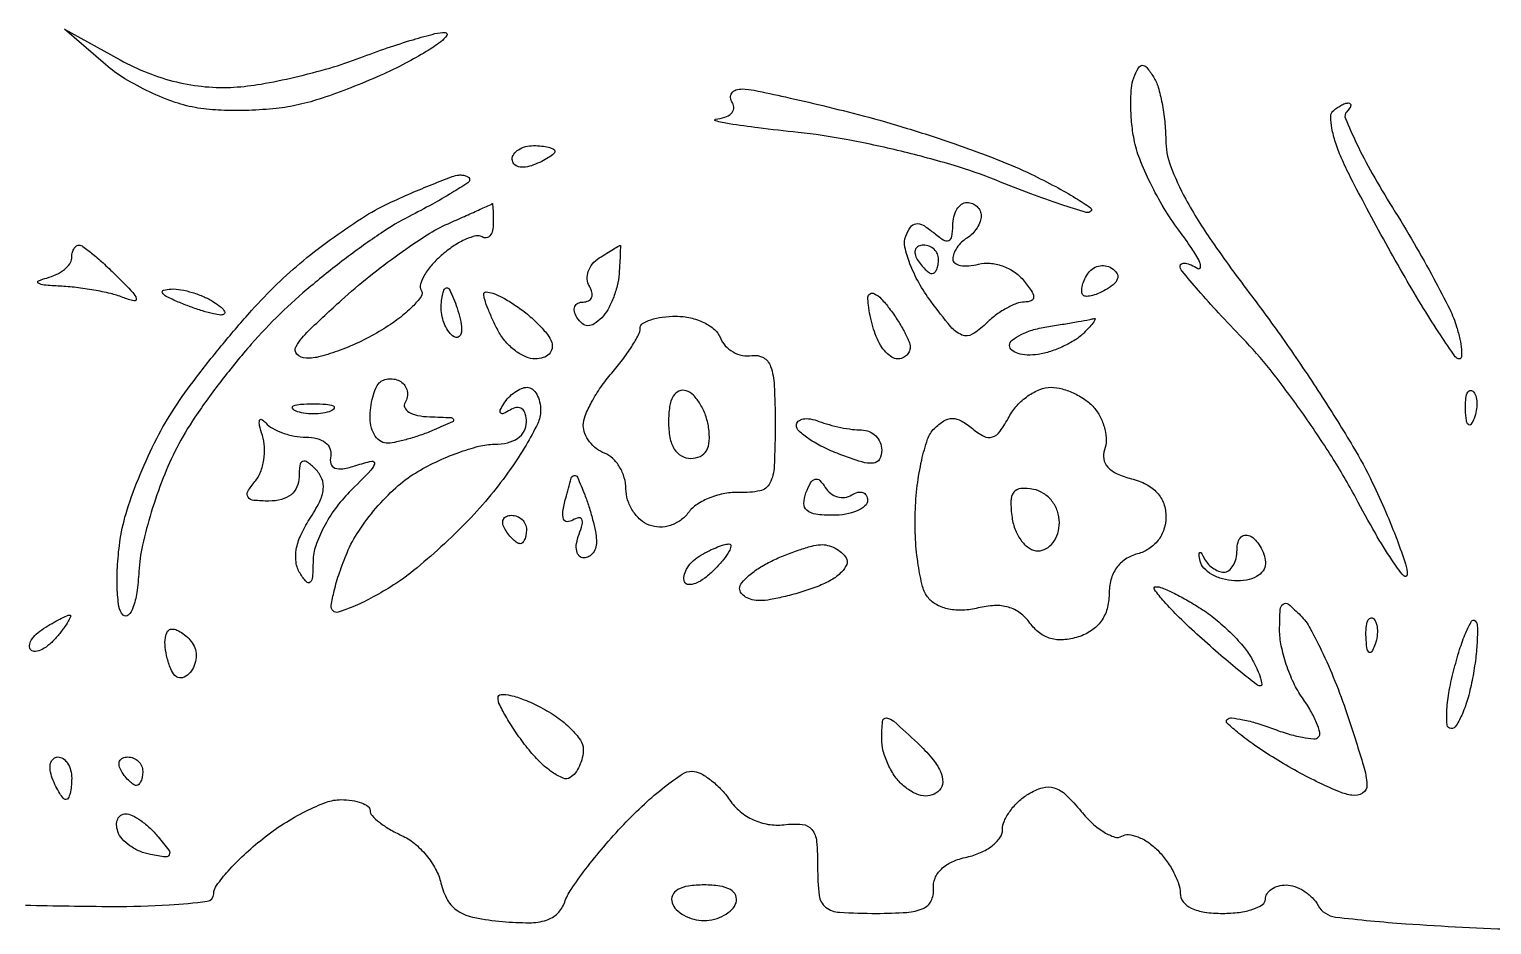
# Model space of a CAD drawing. Extents: x 0 to 102, y 0 to 135.
# Drawn here: x 48.56 to 57.27, y 50.69 to 56.02 of the extents above; entities that cross this region are included whole.
import ezdxf

# ---------------------------------------------------------------- set-up
doc = ezdxf.new("R2010")
doc.units = 0
doc.header["$MEASUREMENT"] = 0

msp = doc.modelspace()

# ---------------------------------------------------------------- linework, layer by layer
for points in [[(49.103228, 55.838346, 0.032308), (49.268369, 55.76085, 0.034778), (49.438153, 55.707465, 0.035642), (49.60968, 55.679105, 0.037863), (49.780028, 55.676223, 0.028373), (49.941282, 55.694932, 0.014106), (50.142981, 55.735913, 0.013954), (50.350203, 55.790277, 0.019904), (50.530482, 55.850876, -0.008475), (50.693065, 55.909694, -0.010447), (50.846644, 55.958769, -0.008987), (50.976605, 55.994795, -0.072341), (51.038082, 56.001461, -0.589692), (51.046805, 55.984237, -0.078968), (51.011151, 55.946306, -0.030687), (50.925406, 55.887974, -0.0125), (50.8023, 55.818948, -0.016915), (50.651124, 55.745512, -0.01185), (50.476326, 55.672704, -0.011972), (50.30537, 55.610874, -0.024312), (50.1678, 55.572137, -0.030238), (50.03225, 55.549511, -0.017949), (49.868786, 55.538206, -0.017928), (49.70435, 55.538649, -0.02932), (49.565681, 55.552167, -0.044231), (49.430765, 55.585785, -0.026656), (49.277915, 55.647884, -0.02657), (49.131435, 55.726455, -0.041546), (49.015781, 55.810516), (48.7719, 56.020798)], [(55.254278, 55.737343, -0.06961), (55.281926, 55.676411, -0.023457), (55.305177, 55.581432, -0.022813), (55.321346, 55.472655, -0.024241), (55.327105, 55.365043, 0.088136), (55.355866, 55.207713, 0.036318), (55.44636, 55.009995, 0.026356), (55.600924, 54.760444, 0.010481), (55.837718, 54.434443, -0.010067), (56.048096, 54.145313, -0.008516), (56.259047, 53.831518, -0.008611), (56.44158, 53.538821, -0.023636), (56.556818, 53.324389, -0.009464), (56.636969, 53.148199, -0.011865), (56.704256, 52.981805, -0.010115), (56.754199, 52.840761, -0.085756), (56.764147, 52.774489, -0.697154), (56.743988, 52.76756, -0.023821), (56.673286, 52.863195, -0.016826), (56.575009, 53.021588, -0.007916), (56.458278, 53.232325, 0.018866), (56.315085, 53.477984, 0.012898), (56.135029, 53.746167, 0.013016), (55.947811, 53.996003, 0.025513), (55.78393, 54.182801, -0.005936), (55.641781, 54.332576, -0.00897), (55.521961, 54.466609, -0.00444), (55.42419, 54.582064, -0.175203), (55.413, 54.613019, -0.309974), (55.421902, 54.625998, -0.129474), (55.444064, 54.628467, -0.067674), (55.478158, 54.6186, -0.032166), (55.51875, 54.597408, 0.539738), (55.534377, 54.604849, 0.151173), (55.528938, 54.637809, 0.033814), (55.48248, 54.716879, 0.011551), (55.404932, 54.825065, -0.026218), (55.317444, 54.955002, -0.020581), (55.236154, 55.104152, -0.021013), (55.171982, 55.249472, -0.047067), (55.138696, 55.365338, -0.023322), (55.124171, 55.469126, -0.022214), (55.119061, 55.57552, -0.022797), (55.123024, 55.669801, -0.069815), (55.137387, 55.731981, -0.029988), (55.164354, 55.79135, -0.265656), (55.187732, 55.806175, -0.241857), (55.214052, 55.794143, -0.025622)], [(52.806557, 55.66535, -0.047568), (52.877786, 55.657616, -0.003769), (53.06379, 55.617824, -0.005087), (53.28524, 55.56633, -0.003875), (53.526731, 55.505594, -0.011334), (53.78854, 55.431213, -0.008668), (54.071421, 55.338469, -0.008777), (54.333379, 55.242341, -0.020398), (54.525197, 55.15896, -0.00943), (54.672085, 55.084401, -0.016477), (54.790413, 55.016413, -0.011167), (54.879883, 54.958204, -0.469885), (54.881756, 54.938156, -0.27671), (54.853861, 54.931167, -0.005058), (54.702462, 54.978754, -0.010934), (54.523379, 55.041403, -0.006892), (54.316998, 55.121966, 0.024135), (54.066783, 55.209829, 0.013051), (53.751544, 55.294817, 0.012972), (53.42531, 55.364793, 0.019928), (53.139508, 55.406673, -0.003913), (52.901722, 55.433772, -0.009798), (52.728786, 55.458301, -0.026045), (52.646359, 55.476091, -0.843805), (52.647343, 55.486347, 0.057736), (52.702161, 55.496818, 0.114592), (52.74007, 55.519146, 0.172796), (52.755266, 55.5492, 0.171524), (52.7481, 55.5822, -0.108823), (52.736859, 55.614306, -0.185264), (52.743704, 55.641523, -0.162756), (52.768159, 55.659555, -0.081621)], [(56.4141, 55.5822, -0.196147), (56.42541, 55.577586, -0.249115), (56.428774, 55.567, -0.112374), (56.421655, 55.550362, -0.03933), (56.404655, 55.530455, 0.305083), (56.396699, 55.48978, 0.011549), (56.46336, 55.341365, 0.01732), (56.556611, 55.162197, 0.010912), (56.677166, 54.959405, -0.007688), (56.805519, 54.746629, -0.008472), (56.923059, 54.536731, -0.007982), (57.017429, 54.354379, -0.042096), (57.058911, 54.24975, -0.019004), (57.077966, 54.176744, -0.033768), (57.087238, 54.115315, -0.040682), (57.08728, 54.071091, -0.39087), (57.07461, 54.0594, -0.246865), (57.05047, 54.072092, -0.004064), (56.962504, 54.202184, -0.009482), (56.862447, 54.359158, -0.006026), (56.751659, 54.545474, -0.004367), (56.636779, 54.748144, -0.004218), (56.524097, 54.955144, -0.004171), (56.427943, 55.139063, -0.015395), (56.371799, 55.257523, -0.024634), (56.337605, 55.347669, -0.033996), (56.316588, 55.431614, -0.03615), (56.309395, 55.49981, -0.207457), (56.322449, 55.532849, -0.038104), (56.344455, 55.551734, -0.034791), (56.369729, 55.567703, -0.036597), (56.39439, 55.578739, -0.087125)], [(51.5637, 55.3284, -0.024748), (51.61233, 55.325991, -0.039339), (51.653323, 55.318633, -0.046727), (51.682471, 55.308005, -0.289661), (51.6906, 55.295151, -0.222225), (51.68323, 55.279389, -0.030693), (51.653323, 55.257365, -0.030395), (51.612308, 55.234282, -0.02136), (51.5637, 55.213206, -0.055937), (51.515109, 55.200558, -0.100118), (51.474077, 55.202886, -0.147206), (51.447162, 55.219334, -0.184534), (51.4368, 55.246455, -0.152681), (51.446571, 55.277707, -0.098158), (51.474077, 55.304329, -0.08088), (51.515179, 55.322289, -0.062722)], [(51.11955, 55.153224, -0.051126), (51.143833, 55.153024, -0.075718), (51.164362, 55.147528, -0.101201), (51.178084, 55.137847, -0.190934), (51.183, 55.125442, -0.256396), (51.172655, 55.106594, -0.005195), (51.077382, 55.047333, -0.010909), (50.961266, 54.980194, -0.006948), (50.82345, 54.906945, 0.029635), (50.656754, 54.808403, 0.01328), (50.449426, 54.660485, 0.013093), (50.237903, 54.492064, 0.01735), (50.055076, 54.327353, 0.021395), (49.883431, 54.146759, 0.015063), (49.705669, 53.930096, 0.015235), (49.547898, 53.712109, 0.030619), (49.439698, 53.529462, 0.025096), (49.3592, 53.350841, 0.018852), (49.288203, 53.147245, 0.019174), (49.235886, 52.950173, 0.040932), (49.214023, 52.794268, -0.020814), (49.201504, 52.668395, -0.051162), (49.179168, 52.57829, -0.11623), (49.151038, 52.535038, -0.405956), (49.12089, 52.535295, -0.163728), (49.095426, 52.585871, -0.02592), (49.085291, 52.698145, -0.026416), (49.087316, 52.836645, -0.020356), (49.10363, 52.986907, -0.040514), (49.144279, 53.160646, -0.020392), (49.221881, 53.37219, -0.020106), (49.32043, 53.585618, -0.028067), (49.426497, 53.7671, -0.016626), (49.55321, 53.945241, -0.009868), (49.7153, 54.149307, -0.00987), (49.885186, 54.346667, -0.01674), (50.035958, 54.50405, -0.021961), (50.192133, 54.643662, -0.015784), (50.377848, 54.786013, -0.015989), (50.563544, 54.910465, -0.032856), (50.7177, 54.993241, -0.00518), (50.851938, 55.052663, -0.006873), (50.975333, 55.103764, -0.005047), (51.079382, 55.143976, -0.066294)], [(51.31695, 54.983099, -0.635202), (51.31977, 54.982047, -0.005341), (51.321929, 54.951789, -0.009764), (51.323497, 54.913589, -0.005375), (51.324, 54.866821, -0.054001), (51.319206, 54.822561, -0.116954), (51.30445, 54.791909, -0.188702), (51.282645, 54.779531, -0.175994), (51.257448, 54.784774, 0.196134), (51.220513, 54.790971, 0.04825), (51.160857, 54.771363, 0.042135), (51.091594, 54.733687, 0.03143), (51.022082, 54.681362, 0.033667), (50.960525, 54.621022, 0.047808), (50.91524, 54.559242, 0.058143), (50.89089, 54.504839, 0.217919), (50.895421, 54.468612, -0.299677), (50.894357, 54.431592, -0.042867), (50.843196, 54.370449, -0.037087), (50.762366, 54.300378, -0.023147), (50.658437, 54.230219, -0.024606), (50.539146, 54.165312, -0.023124), (50.411594, 54.110951, -0.023795), (50.294089, 54.073434, -0.070141), (50.2101, 54.063186, -0.197413), (50.15517, 54.086959, -0.342021), (50.149835, 54.133789, -0.065128), (50.224252, 54.226622, -0.007523), (50.420085, 54.409039, -0.014999), (50.583988, 54.548472, -0.013218), (50.762884, 54.684038, -0.013398), (50.930726, 54.797697, -0.038593), (51.054585, 54.863968, 0.001167), (51.152965, 54.907488, 0.001853), (51.236972, 54.945258, 0.00039), (51.310669, 54.97879, 0.086953)], [(54.144, 54.99, -0.092995), (54.176295, 54.983941, -0.096318), (54.203749, 54.966615, -0.099231), (54.222123, 54.940767, -0.105429), (54.2286, 54.910393, -0.089642), (54.222399, 54.876081, -0.053229), (54.203749, 54.838811, -0.051032), (54.176361, 54.804405, -0.06081), (54.144, 54.7785, 0.05521), (54.111639, 54.753183, 0.049486), (54.084251, 54.720515, 0.052519), (54.065558, 54.685795, 0.097542), (54.0594, 54.654527, 0.238139), (54.071568, 54.630429, 0.109006), (54.104626, 54.615725, 0.072276), (54.154373, 54.612884, 0.042156), (54.21336, 54.623102, -0.086995), (54.280433, 54.628629, -0.061469), (54.354465, 54.612532, -0.060291), (54.423911, 54.578356, -0.075218), (54.477519, 54.530582, -0.02076), (54.526938, 54.465737, -0.135964), (54.540428, 54.427531, -0.322542), (54.526951, 54.405787, -0.098296), (54.486716, 54.3978, 0.093343), (54.438863, 54.388788, 0.035233), (54.377078, 54.359495, 0.033391), (54.312666, 54.317301, 0.034693), (54.255314, 54.267399, -0.062945), (54.175608, 54.205581, -0.23598), (54.114263, 54.201251, -0.122746), (54.047422, 54.250735, -0.013404), (53.928852, 54.402744, -0.030423), (53.857215, 54.513334, -0.036054), (53.80398, 54.625857, -0.038959), (53.774184, 54.725004, -0.146146), (53.779076, 54.789104, -0.059607), (53.807617, 54.843201, -0.208793), (53.840377, 54.863493, -0.171835), (53.882215, 54.855123, -0.038752), (53.94238, 54.8126, 0.027855), (54.002514, 54.768105, 0.231977), (54.035183, 54.763985, 0.279366), (54.054443, 54.78706, 0.037685), (54.0594, 54.852741, -0.059737), (54.065694, 54.905232, -0.078585), (54.084251, 54.94968, -0.096868), (54.111732, 54.979447, -0.159372)], [(48.8565, 54.7362, -0.160798), (48.881407, 54.727978, -0.01122), (48.940391, 54.682183, -0.015007), (49.009166, 54.622755, -0.010692), (49.082687, 54.552313, -0.006603), (49.177714, 54.454742, -0.122376), (49.198784, 54.417551, -0.572867), (49.185925, 54.40425, -0.032058), (49.118068, 54.425413, 0.032833), (49.045254, 54.447998, 0.014622), (48.946877, 54.468543, 0.014401), (48.841128, 54.484291, 0.0189), (48.743831, 54.492214, -0.010123), (48.650363, 54.498175, -0.119114), (48.61603, 54.509593, -0.602762), (48.617047, 54.523644, -0.039528), (48.66615, 54.540717, 0.046657), (48.722792, 54.56132, 0.05682), (48.77071, 54.59107, 0.067019), (48.803424, 54.624955, 0.159836), (48.8142, 54.657803, -0.051988), (48.817327, 54.687799, -0.071881), (48.826626, 54.713171, -0.091864), (48.840356, 54.730219, -0.179278)], [(52.078312, 54.734905, -0.476744), (52.080953, 54.732648, -0.0017), (52.079574, 54.685729, -0.006405), (52.077075, 54.630978, -0.003783), (52.072761, 54.565679, -0.042334), (52.061288, 54.493743, -0.033407), (52.03726, 54.41862, -0.034413), (52.005221, 54.351465, -0.067966), (51.969548, 54.304508, -0.049941), (51.92449, 54.267652, -0.149794), (51.886785, 54.256465, -0.177709), (51.853405, 54.269057, -0.076341), (51.822056, 54.305829, -0.079546), (51.807406, 54.340985, -0.15766), (51.809696, 54.370783, -0.184456), (51.828273, 54.390555, -0.113418), (51.8598, 54.3978, 0.116958), (51.891189, 54.405244, 0.185933), (51.909525, 54.42543, 0.154896), (51.911428, 54.455895, 0.077309), (51.896254, 54.491859, -0.123544), (51.883047, 54.533412, -0.099558), (51.889447, 54.57998, -0.089711), (51.914559, 54.624458, -0.078477), (51.954711, 54.659763, -0.001799), (51.999905, 54.688161, -0.002794), (52.039112, 54.712297, -0.000833), (52.073292, 54.732999, -0.090296)], [(53.885207, 54.7362, 0.108972), (53.855179, 54.729577, 0.182303), (53.837291, 54.711349, 0.161196), (53.834659, 54.683926, 0.082592), (53.8479, 54.6516, 0.029505), (53.870657, 54.619217, 0.035638), (53.895786, 54.591851, 0.038439), (53.919665, 54.572545, 0.151918), (53.937493, 54.567, 0.210953), (53.951759, 54.573299, 0.081139), (53.963841, 54.591851, 0.061769), (53.972064, 54.619211, 0.042167), (53.9748, 54.6516, 0.105053), (53.967942, 54.68388, 0.099167), (53.948482, 54.711349, 0.09642), (53.919407, 54.72976, 0.093332)], [(55.004878, 54.600105, -0.099167), (55.034627, 54.57232, -0.207337), (55.041195, 54.541948, -0.154764), (55.023444, 54.509687, -0.051827), (54.980332, 54.476425, -0.031442), (54.934972, 54.452189, -0.043708), (54.891577, 54.436815, -0.051196), (54.855842, 54.431384, -0.211554), (54.835929, 54.439071, -0.18664), (54.827619, 54.457862, -0.060887), (54.829909, 54.488632, -0.050865), (54.841163, 54.525328, -0.038613), (54.860474, 54.562751, -0.094768), (54.888773, 54.593586, -0.096839), (54.926247, 54.611513, -0.098884), (54.96705, 54.6138, -0.103479)], [(49.4064, 54.475158, -0.053798), (49.46417, 54.471058, -0.029384), (49.5333, 54.454353, -0.028934), (49.602328, 54.428865, -0.040566), (49.6602, 54.3978, -0.025013), (49.703849, 54.36639, -0.099487), (49.724972, 54.341247, -0.36682), (49.721953, 54.326565, -0.181913), (49.7025, 54.320442, -0.04673), (49.65882, 54.326968, -0.013539), (49.593049, 54.345084, -0.013486), (49.519685, 54.369626, -0.014016), (49.4487, 54.3978, -0.014925), (49.377478, 54.430957, -0.152377), (49.354335, 54.453307, -0.491407), (49.361107, 54.468757, -0.051935)], [(51.046233, 54.4824, -0.269441), (51.061214, 54.473695, -0.023164), (51.082145, 54.432663, -0.025605), (51.103625, 54.377964, -0.016806), (51.122943, 54.313083, -0.033809), (51.134735, 54.251167, -0.095442), (51.131681, 54.20743, -0.238295), (51.115225, 54.188964, -0.236417), (51.09051, 54.191176, -0.095554), (51.061129, 54.218226, -0.052741), (51.036334, 54.260469, -0.049897), (51.01949, 54.310345, -0.056553), (51.0138, 54.360493, -0.025136), (51.01615, 54.407209, -0.039897), (51.023327, 54.44659, -0.047694), (51.0337, 54.474541, -0.287593)], [(51.453313, 54.379729, -0.025739), (51.52681, 54.32528, -0.025944), (51.594119, 54.263704, -0.026833), (51.646861, 54.204092, -0.087451), (51.671863, 54.15791, -0.133599), (51.673969, 54.120433, -0.144494), (51.656581, 54.088337, -0.120202), (51.621305, 54.066805, -0.077349), (51.573727, 54.0594, -0.104568), (51.517169, 54.071359, -0.056546), (51.455501, 54.107469, -0.052712), (51.398402, 54.160452, -0.056572), (51.355177, 54.223038, -0.013462), (51.321649, 54.289954, -0.015383), (51.293326, 54.355698, -0.01463), (51.272766, 54.412593, -0.079545), (51.2676, 54.444857, -0.431732), (51.281449, 54.457907, -0.069576), (51.322153, 54.449725, -0.041662), (51.382019, 54.42295, -0.020576)], [(53.681391, 54.36048, -0.018293), (53.72894, 54.29259, -0.021005), (53.769113, 54.224399, -0.020657), (53.798047, 54.164362, -0.102298), (53.8056, 54.12783, -0.109614), (53.799807, 54.101724, -0.099851), (53.783408, 54.079501, -0.095141), (53.758895, 54.064598, -0.089381), (53.730051, 54.0594, -0.144282), (53.697391, 54.069025, -0.059761), (53.661611, 54.098709, -0.052351), (53.62839, 54.142024, -0.045844), (53.603151, 54.193219, -0.022523), (53.583685, 54.251693, -0.017538), (53.567675, 54.316761, -0.017859), (53.557037, 54.378557, -0.040516), (53.554491, 54.425869, -0.265896), (53.5674, 54.447069, -0.249981), (53.592877, 54.447429, -0.083978), (53.63336, 54.417076, -0.028086)], [(52.412355, 54.3132, -0.055635), (52.49792, 54.30365, -0.057869), (52.578076, 54.275483, -0.064341), (52.641185, 54.233952, -0.124094), (52.675781, 54.184802, 0.093982), (52.705052, 54.137466, 0.079285), (52.751241, 54.100774, 0.078735), (52.806881, 54.080088, 0.090488), (52.863476, 54.079052, -0.170842), (52.931707, 54.066901, -0.182809), (52.974961, 54.014972, -0.071634), (52.996669, 53.902018, -0.011711), (53.0019, 53.6787, -0.009887), (52.996778, 53.41971, -0.108405), (52.970642, 53.319659, -0.227464), (52.91143, 53.274458, -0.061837), (52.790803, 53.264646, 0.055923), (52.70309, 53.258552, 0.048109), (52.614127, 53.233235, 0.050537), (52.537135, 53.193701, 0.091267), (52.485787, 53.145151, -0.079714), (52.43871, 53.098548, -0.077578), (52.378993, 53.068484, -0.079477), (52.314293, 53.058512, -0.090424), (52.252734, 53.070099, -0.091765), (52.199542, 53.102669, -0.066729), (52.154471, 53.15563, -0.065159), (52.124001, 53.220066, -0.078049), (52.1136, 53.286294, 0.071589), (52.104119, 53.352171, 0.063724), (52.076323, 53.415578, 0.066848), (52.035223, 53.46704, 0.09957), (51.9867, 53.497794, -0.073451), (51.938187, 53.525124, -0.064188), (51.897077, 53.56644, -0.066866), (51.869265, 53.614882, -0.097216), (51.8598, 53.6631, -0.095952), (51.871016, 53.72101, -0.028679), (51.909503, 53.802764, -0.027602), (51.964242, 53.891546, -0.026693), (52.029, 53.9748, 0.016721), (52.093783, 54.054746, 0.020578), (52.148497, 54.133631, 0.019467), (52.188477, 54.20244, 0.122459), (52.1982, 54.241545, -0.254375), (52.213176, 54.269077, -0.062968), (52.261108, 54.292151, -0.049022), (52.330316, 54.307985, -0.031749)], [(54.90117, 54.300524, -0.597703), (54.906068, 54.295905, -0.08898), (54.898573, 54.279992, -0.030168), (54.874892, 54.250589, -0.011768), (54.838868, 54.212828, -0.056654), (54.788158, 54.17247, -0.030583), (54.71794, 54.134303, -0.03004), (54.640722, 54.10376, -0.041314), (54.568148, 54.086459, -0.04341), (54.50291, 54.082233, -0.069264), (54.44784, 54.091143, -0.098004), (54.410959, 54.111009, -0.223967), (54.3978, 54.138911, -0.228937), (54.413552, 54.171511, -0.054054), (54.466141, 54.204669, -0.044989), (54.541351, 54.233378, -0.031105), (54.63045, 54.252605, 0.00268), (54.722333, 54.267028, 0.003532), (54.805942, 54.281219, 0.002566), (54.875818, 54.293958, 0.034002)], [(50.77318, 53.924354, -0.105322), (50.797758, 53.900833, -0.099213), (50.811272, 53.868842, -0.096347), (50.811621, 53.833307, -0.093091), (50.798687, 53.799754, 0.252455), (50.796898, 53.76947, 0.154081), (50.821694, 53.742387, 0.083737), (50.873874, 53.722948, 0.039798), (50.945357, 53.715054, -0.003493), (51.073162, 53.71027, -0.310845), (51.087574, 53.699378, -0.384724), (51.081077, 53.684579, -0.004189), (50.9715, 53.6364, -0.017105), (50.898965, 53.608128, -0.014706), (50.820938, 53.583303, -0.014951), (50.748752, 53.564969, -0.040686), (50.69655, 53.557746, -0.148118), (50.656247, 53.567521, -0.105901), (50.621864, 53.599107, -0.087632), (50.598706, 53.648053, -0.066875), (50.5908, 53.7069, -0.031454), (50.594789, 53.770245, -0.031832), (50.606692, 53.832331, -0.033562), (50.624068, 53.884739, -0.099865), (50.6449, 53.9161, -0.10298), (50.67116, 53.933311, -0.077824), (50.704899, 53.940841, -0.074487), (50.740768, 53.937805, -0.08028)], [(51.526393, 53.8902, -0.17059), (51.556766, 53.879527, -0.094246), (51.582615, 53.84927, -0.074779), (51.600099, 53.804164, -0.055184), (51.606, 53.750863, -0.11402), (51.588573, 53.675434, -0.01999), (51.519015, 53.546302, -0.020771), (51.423249, 53.398723, -0.017335), (51.30988, 53.250151, -0.020566), (51.174545, 53.098192, -0.01499), (51.012464, 52.940369, -0.015192), (50.849478, 52.799785, -0.031955), (50.71323, 52.703037, -0.015635), (50.594959, 52.634957, -0.024145), (50.488407, 52.584434, -0.020933), (50.401514, 52.552458, -0.281113), (50.369894, 52.560106, -0.239805), (50.359471, 52.592129, -0.020473), (50.3769, 52.679459, -0.023543), (50.408393, 52.786953, -0.015926), (50.453853, 52.906304, -0.048021), (50.522758, 53.034945, -0.030361), (50.625643, 53.170728, -0.030369), (50.744158, 53.292988, -0.048219), (50.860659, 53.380431, -0.0264), (50.981848, 53.445809, -0.023294), (51.114353, 53.501107, -0.023979), (51.238604, 53.539654, -0.062887), (51.33105, 53.551484, 0.057329), (51.409133, 53.560598, 0.094363), (51.469675, 53.587554, 0.116681), (51.507694, 53.629915, 0.125429), (51.5214, 53.683693, 0.068269), (51.514676, 53.732707, 0.168066), (51.494268, 53.762178, 0.20018), (51.462854, 53.769764, 0.099174), (51.423729, 53.755221, -0.029004), (51.384927, 53.734246, -0.315645), (51.368357, 53.737157, -0.315645), (51.365446, 53.753727, -0.029004), (51.386421, 53.792529, -0.053246), (51.415416, 53.82989, -0.048837), (51.452438, 53.861509, -0.05213), (51.49151, 53.883112, -0.100565)], [(52.47315, 53.869473, 0.183088), (52.429534, 53.867552, 0.161977), (52.395414, 53.83718, 0.094051), (52.374032, 53.775705, 0.036811), (52.3674, 53.68575, 0.043744), (52.375667, 53.591441, 0.093042), (52.4014, 53.523161, 0.12769), (52.443624, 53.48215, 0.129929), (52.500184, 53.4672, 0.108654), (52.555814, 53.479433, 0.155126), (52.59286, 53.513308, 0.118091), (52.609722, 53.570398, 0.049589), (52.605934, 53.650923, 0.049283), (52.587749, 53.723784, 0.050767), (52.555777, 53.790908, 0.055997), (52.515637, 53.842859, 0.121324)], [(54.644218, 53.8902, -0.068151), (54.711547, 53.88098, -0.044553), (54.784972, 53.85324, -0.04423), (54.853074, 53.812539, -0.06283), (54.904506, 53.764377, -0.0618), (54.941018, 53.707323, -0.053353), (54.964704, 53.640201, -0.056004), (54.972784, 53.5736, -0.094088), (54.962797, 53.518335, 0.137405), (54.957708, 53.463956, 0.14321), (54.981806, 53.415836, 0.100103), (55.037157, 53.376112, 0.044289), (55.122532, 53.346446, -0.057086), (55.211647, 53.312908, -0.090387), (55.276215, 53.263385, -0.100026), (55.314933, 53.198328, -0.084563), (55.3284, 53.119268, -0.081021), (55.316362, 53.045465, -0.083384), (55.281528, 52.980122, -0.083507), (55.227313, 52.929815, -0.081585), (55.1592, 52.899513, 0.082086), (55.087812, 52.867669, 0.093695), (55.034191, 52.81565, 0.088579), (55.001225, 52.745083, 0.065175), (54.99, 52.659334, -0.06852), (54.977944, 52.571772, -0.088343), (54.942698, 52.498785, -0.089008), (54.884672, 52.44284, -0.070682), (54.806096, 52.405033, -0.056954), (54.718116, 52.387789, -0.090354), (54.641934, 52.395468, -0.09527), (54.576167, 52.428928, -0.069817), (54.51899, 52.487801, 0.074613), (54.460481, 52.546908, 0.090082), (54.390665, 52.581659, 0.081789), (54.307676, 52.591578, 0.050454), (54.210167, 52.577331, -0.049164), (54.120023, 52.563923, -0.062085), (54.036023, 52.570201, -0.070556), (53.965298, 52.595178, -0.10229), (53.914136, 52.636911, -0.108387), (53.879889, 52.704875, -0.024529), (53.853835, 52.832243, -0.024298), (53.837832, 52.985352, -0.021489), (53.835813, 53.145734, -0.022732), (53.84795, 53.30545, -0.025866), (53.87436, 53.456569, -0.026326), (53.909764, 53.580914, -0.114356), (53.950065, 53.645518, -0.055879), (54.006795, 53.690805, -0.142845), (54.056871, 53.705111, -0.129881), (54.109892, 53.69079, -0.042675), (54.176815, 53.644272, 0.053952), (54.245052, 53.599083, 0.200888), (54.295343, 53.59502, 0.160346), (54.340892, 53.6285, 0.0319), (54.394877, 53.715538, -0.062633), (54.442213, 53.782337, -0.054588), (54.50668, 53.838893, -0.057412), (54.577681, 53.877346, -0.095706)], [(57.156113, 53.867288, -0.126455), (57.172461, 53.839629, -0.060344), (57.179158, 53.798572, -0.05415), (57.175992, 53.751403, -0.051402), (57.162791, 53.705137, -0.054073), (57.144048, 53.669887, -0.470617), (57.12863, 53.668428, -0.168741), (57.116674, 53.693111, -0.018894), (57.111679, 53.75625, -0.028489), (57.112609, 53.815147, -0.077125), (57.121976, 53.855754, -0.208169), (57.137597, 53.871197, -0.296942)], [(50.2524, 53.792242, -0.017491), (50.327816, 53.789603, -0.078554), (50.370708, 53.779707, -0.447206), (50.375864, 53.765415, -0.174857), (50.35815, 53.749571, -0.057986), (50.309927, 53.736345, -0.037979), (50.2524, 53.731969, -0.037979), (50.194873, 53.736345, -0.057986), (50.14665, 53.749571, -0.174857), (50.128936, 53.765415, -0.447206), (50.134092, 53.779707, -0.078554), (50.176984, 53.789603, -0.017491)], [(49.969469, 53.6787, 0.090884), (50.008933, 53.646239, 0.042271), (50.06962, 53.618951, 0.040018), (50.140081, 53.600351, 0.044552), (50.2101, 53.5941, -0.062978), (50.274417, 53.585967, -0.101238), (50.323929, 53.561844, -0.131077), (50.351892, 53.525437, -0.150873), (50.356025, 53.481975, 0.11493), (50.357138, 53.435963, 0.243912), (50.380289, 53.410172, 0.135215), (50.428404, 53.405733, 0.032643), (50.506793, 53.425088, -0.02054), (50.601678, 53.450967, -0.560509), (50.616577, 53.435731, -0.130954), (50.594648, 53.396338, -0.004256), (50.466618, 53.266109, 0.039819), (50.384545, 53.169808, 0.035179), (50.314946, 53.057773, 0.036864), (50.266723, 52.947381, 0.083062), (50.251105, 52.857695, -0.0133), (50.247909, 52.761666, -0.188535), (50.233764, 52.731033, -0.431411), (50.211773, 52.732112, -0.035736), (50.173872, 52.783471, -0.106124), (50.150078, 52.848086, -0.078739), (50.151281, 52.924379, -0.06381), (50.178029, 53.010735, -0.038074), (50.230044, 53.105065, 0.028176), (50.289364, 53.207786, 0.087972), (50.312249, 53.283955, 0.128508), (50.303508, 53.346331, 0.097949), (50.264976, 53.403864, 0.034539), (50.216814, 53.445796, 0.280749), (50.18895, 53.448588, 0.256108), (50.171871, 53.424758, 0.030111), (50.1678, 53.35722, -0.103069), (50.155323, 53.297334, -0.121758), (50.120244, 53.25149, -0.105732), (50.063396, 53.222995, -0.063577), (49.988241, 53.2134, -0.023747), (49.897769, 53.217699, -0.216984), (49.864453, 53.236877, -0.297192), (49.863022, 53.269825, -0.039609), (49.905101, 53.329577, 0.080322), (49.938189, 53.385738, 0.052808), (49.957998, 53.458267, 0.051799), (49.962432, 53.535183, 0.067377), (49.949779, 53.604527, -0.018491), (49.932873, 53.663755, -0.125794), (49.933151, 53.693922, -0.501174), (49.945776, 53.698996, -0.080818)], [(53.262619, 53.687751, 0.024761), (53.322609, 53.668078, 0.016939), (53.392373, 53.651484, 0.017107), (53.460863, 53.64005, 0.032815), (53.516419, 53.6364, -0.098672), (53.562209, 53.627275, -0.097858), (53.601156, 53.601282, -0.09803), (53.627239, 53.562473, -0.099405), (53.6364, 53.516849, -0.123286), (53.62281, 53.46257, -0.251833), (53.587298, 53.438961, -0.099698), (53.518166, 53.446276, -0.014191), (53.3826, 53.493096, -0.024226), (53.285399, 53.535269, -0.033719), (53.203354, 53.582816, -0.035736), (53.144323, 53.629016, -0.21191), (53.1288, 53.663999, -0.215192), (53.139761, 53.688286, -0.137683), (53.168109, 53.701956, -0.087842), (53.211346, 53.701975, -0.047938)], [(51.868067, 53.25117, -0.016107), (51.893175, 53.180371, -0.013489), (51.915325, 53.103808, -0.013704), (51.931769, 53.032688, -0.035929), (51.938454, 52.98075, -0.076368), (51.934552, 52.940349, -0.093882), (51.918582, 52.906064, -0.107232), (51.89323, 52.883193, -0.130829), (51.862455, 52.875, -0.206976), (51.835791, 52.886531, -0.140568), (51.82045, 52.916354, -0.090961), (51.819796, 52.961846, -0.049884), (51.834532, 53.015778, 0.028693), (51.852954, 53.07348, 0.167827), (51.850418, 53.104764, 0.357063), (51.831932, 53.114188, 0.084983), (51.797467, 53.100261, -0.143251), (51.762978, 53.090753, -0.319971), (51.742195, 53.106064, -0.118855), (51.738568, 53.151341, -0.024783), (51.755003, 53.229903, -0.00611), (51.787882, 53.349634, -0.283406), (51.805874, 53.366006, -0.35155), (51.825269, 53.355656, -0.007871)], [(53.300315, 53.294255, 0.090571), (53.331656, 53.259529, 0.095546), (53.372698, 53.238918, 0.099661), (53.417, 53.235534, 0.108205), (53.457741, 53.249854, -0.072223), (53.493728, 53.265469, -0.148061), (53.52417, 53.264592, -0.188844), (53.54427, 53.247796, -0.126017), (53.5518, 53.218393, -0.215343), (53.536321, 53.18412, -0.07945), (53.490452, 53.155118, -0.060425), (53.422917, 53.135365, -0.040983), (53.342955, 53.1288, -0.031985), (53.243789, 53.13515, -0.145327), (53.191434, 53.158313, -0.22612), (53.173012, 53.199469, -0.08584), (53.185528, 53.262793, -0.033564), (53.213318, 53.322831, -0.203404), (53.239632, 53.343629, -0.272025), (53.267518, 53.336101, -0.055643)], [(54.53898, 53.283218, 0.063665), (54.464159, 53.287945, 0.218357), (54.42233, 53.265417, 0.164309), (54.404949, 53.213161, 0.034027), (54.41208, 53.115176, 0.060014), (54.432252, 53.039515, 0.071069), (54.469146, 52.975426, 0.083285), (54.516411, 52.932236, 0.144541), (54.567, 52.9173, 0.130548), (54.615579, 52.930204, 0.101532), (54.656778, 52.966457, 0.088784), (54.684401, 53.020877, 0.073279), (54.6939, 53.085341, 0.083506), (54.682487, 53.153199, 0.082936), (54.649496, 53.21377, 0.08506), (54.599493, 53.25914, 0.094501)], [(51.431807, 53.1288, -0.093332), (51.466007, 53.12236, -0.09642), (51.495082, 53.103949, -0.099167), (51.514542, 53.07648, -0.105053), (51.5214, 53.0442, -0.042167), (51.518664, 53.011811, -0.061769), (51.510441, 52.984451, -0.081139), (51.498359, 52.965899, -0.210953), (51.484093, 52.9596, -0.151918), (51.466265, 52.965145, -0.038439), (51.442386, 52.984451, -0.035638), (51.417257, 53.011817, -0.029505), (51.3945, 53.0442, -0.082592), (51.381259, 53.076526, -0.161196), (51.383891, 53.103949, -0.182303), (51.401779, 53.122177, -0.108972)], [(52.72695, 52.958305, -0.453075), (52.738313, 52.94587, -0.100918), (52.728272, 52.914694, -0.045472), (52.694831, 52.866191, -0.019787), (52.64235, 52.808025, -0.034529), (52.583313, 52.75539, -0.066151), (52.528548, 52.723523, -0.112067), (52.48673, 52.716273, -0.29034), (52.462839, 52.733209, -0.147865), (52.459505, 52.768055, -0.078791), (52.474712, 52.809017, -0.067035), (52.505394, 52.849663, -0.056476), (52.547439, 52.883489, -0.021353), (52.59653, 52.911725, -0.021098), (52.648045, 52.935793, -0.02152), (52.69483, 52.952969, -0.072225)], [(53.271857, 52.953874, -0.076696), (53.314284, 52.949775, -0.056813), (53.358405, 52.93302, -0.056971), (53.397487, 52.906838, -0.07845), (53.424998, 52.874842, -0.244573), (53.42787, 52.836014, -0.095547), (53.396752, 52.790176, -0.065644), (53.336562, 52.744154, -0.03961), (53.255283, 52.705642, -0.015954), (53.161346, 52.673317, -0.014615), (53.062767, 52.646005, -0.014801), (52.973372, 52.626815, -0.045495), (52.911793, 52.6212, -0.057111), (52.865361, 52.626521, -0.076435), (52.826059, 52.642254, -0.095459), (52.799716, 52.665531, -0.165685), (52.7904, 52.692872, -0.177225), (52.802705, 52.726498, -0.03992), (52.846315, 52.770457, -0.036638), (52.907875, 52.815942, -0.02844), (52.98075, 52.856346, -0.016166), (53.061019, 52.891908, -0.015362), (53.144782, 52.922863, -0.015514), (53.220466, 52.945634, -0.051158)], [(55.836, 53.0019, -0.081184), (55.868376, 52.973755, -0.053439), (55.895749, 52.932556, -0.052368), (55.914331, 52.885349, -0.067694), (55.9206, 52.839258, -0.166987), (55.906403, 52.797934, -0.101964), (55.866743, 52.764139, -0.080532), (55.807384, 52.743022, -0.05841), (55.737257, 52.738501, -0.054666), (55.665517, 52.750191, -0.062392), (55.601364, 52.776966, -0.072012), (55.554029, 52.81399, -0.14187), (55.532102, 52.855965, -0.013852), (55.525369, 52.894765, -0.236922), (55.52933, 52.906672, -0.485278), (55.537529, 52.90569, -0.021901), (55.553295, 52.877115, 0.065044), (55.575512, 52.843954, 0.05682), (55.606448, 52.815873, 0.059704), (55.641, 52.796803, 0.096555), (55.67385, 52.7904, 0.166298), (55.703434, 52.800519, 0.095313), (55.72862, 52.829144, 0.076227), (55.745644, 52.871845, 0.056864), (55.7514, 52.922293, -0.066118), (55.757598, 52.968961, -0.138808), (55.776251, 53.000083, -0.191142), (55.803882, 53.011032, -0.139169)], [(55.267927, 52.703837, -0.106567), (55.305639, 52.696866, -0.015493), (55.377103, 52.664427, -0.016949), (55.46029, 52.619951, -0.013791), (55.546312, 52.566919, -0.028808), (55.633632, 52.502226, -0.022544), (55.720724, 52.422652, -0.023046), (55.795214, 52.340959, -0.050501), (55.842412, 52.270819, -0.01677), (55.872141, 52.21049, -0.031712), (55.891281, 52.159783, -0.040814), (55.899246, 52.123472, -0.454134), (55.890618, 52.1136, -0.168466), (55.867167, 52.121732, -0.003507), (55.769303, 52.200003, -0.007776), (55.655855, 52.295012, -0.005108), (55.528091, 52.407737, -0.009823), (55.407413, 52.520795, -0.019367), (55.316949, 52.616048, -0.021464), (55.25976, 52.687064, -0.604982)], [(56.12964, 52.533017, -0.072201), (56.187607, 52.455364, -0.015036), (56.264382, 52.303102, -0.015492), (56.343388, 52.119303, -0.014084), (56.413589, 51.925074, -0.005262), (56.504951, 51.638019, -0.062657), (56.524922, 51.523373, -0.274877), (56.499331, 51.475302, -0.175918), (56.435488, 51.462571, -0.060142), (56.362396, 51.482925, -0.013558), (56.244305, 51.535496, -0.013864), (56.110491, 51.604089, -0.013043), (55.977889, 51.681336, -0.012047), (55.857683, 51.759691, -0.020796), (55.762183, 51.831293, -0.016774), (55.693294, 51.891528, -0.424023), (55.692917, 51.914117, -0.227944), (55.718812, 51.923195, -0.021872), (55.786669, 51.912606, -0.02441), (55.870337, 51.891478, -0.016792), (55.9629, 51.8598, 0.018791), (56.055761, 51.828434, 0.026829), (56.140359, 51.808222, 0.025461), (56.208865, 51.799268, 0.219542), (56.237062, 51.809662, 0.265765), (56.244315, 51.836294, 0.034731), (56.224933, 51.894184, 0.032923), (56.189811, 51.96537, 0.021717), (56.140729, 52.042353, -0.042712), (56.08882, 52.131841, -0.029214), (56.045012, 52.240933, -0.029517), (56.014967, 52.351893, -0.051399), (56.0052, 52.446653, -0.012549), (56.008243, 52.56789, -0.232535), (56.02635, 52.600479, -0.33853), (56.057657, 52.599033, -0.021609)], [(48.803409, 52.535305, -0.546793), (48.808798, 52.527613, -0.036148), (48.794226, 52.498342, -0.026491), (48.766765, 52.457072, -0.013159), (48.727903, 52.407656, -0.039407), (48.683345, 52.361841, -0.06172), (48.637947, 52.330966, -0.085026), (48.598684, 52.318635, -0.234162), (48.571944, 52.327656, -0.225585), (48.563115, 52.352485, -0.108439), (48.573935, 52.385342, -0.073916), (48.60335, 52.42159, -0.044429), (48.64745, 52.455304, -0.009856), (48.697411, 52.485539, -0.012634), (48.744599, 52.51127, -0.01054), (48.784751, 52.530809, -0.097989)], [(56.563913, 52.513688, -0.126455), (56.580261, 52.486029, -0.060344), (56.586958, 52.444972, -0.05415), (56.583792, 52.397803, -0.051402), (56.570591, 52.351537, -0.054073), (56.551848, 52.316287, -0.470617), (56.53643, 52.314828, -0.168741), (56.524474, 52.339511, -0.018894), (56.519479, 52.40265, -0.028489), (56.520409, 52.461547, -0.077125), (56.529776, 52.502154, -0.208169), (56.545397, 52.517597, -0.296942)], [(57.168517, 52.501283, -0.19198), (57.181944, 52.470054, -0.017579), (57.181216, 52.383911, -0.020729), (57.172169, 52.277795, -0.014737), (57.153622, 52.159845, -0.021711), (57.126843, 52.044885, -0.032792), (57.092785, 51.947938, -0.034491), (57.056772, 51.877453, -0.263211), (57.025562, 51.8598, -0.383218), (57.002865, 51.88019, -0.03766), (57.000332, 51.960097, -0.032618), (57.01237, 52.070298, -0.018641), (57.040457, 52.201238, -0.013453), (57.07666, 52.329312, -0.025258), (57.113825, 52.43022, -0.027907), (57.147552, 52.498431, -0.495823)], [(49.409327, 52.452, -0.104094), (49.440912, 52.445352, -0.0516), (49.476653, 52.424983, -0.048047), (49.510797, 52.39521, -0.051065), (49.537856, 52.360029, -0.098213), (49.553326, 52.318649, -0.077535), (49.553672, 52.270746, -0.075473), (49.539243, 52.223803, -0.084332), (49.511878, 52.185238, -0.12464), (49.473479, 52.162356, -0.231639), (49.438535, 52.168205, -0.13539), (49.408093, 52.205808, -0.038927), (49.383349, 52.277209, -0.036884), (49.371018, 52.344198, -0.064051), (49.372125, 52.400655, -0.097147), (49.385547, 52.438449, -0.26492)], [(51.606, 51.9867, -0.034503), (51.703134, 51.927649, -0.041174), (51.785246, 51.858836, -0.045784), (51.842538, 51.790745, -0.153176), (51.8598, 51.73572, -0.058272), (51.854027, 51.686352, -0.050385), (51.836939, 51.637029, -0.052975), (51.811778, 51.595058, -0.093099), (51.781974, 51.567887, -0.240244), (51.740124, 51.564446, -0.053996), (51.675317, 51.599633, -0.044618), (51.601251, 51.661322, -0.030166), (51.528174, 51.743503, -0.015054), (51.460795, 51.834681, -0.018619), (51.403892, 51.92364, -0.017214), (51.362087, 52.000636, -0.116267), (51.3522, 52.042582, -0.399585), (51.370609, 52.061939, -0.06683), (51.426754, 52.057254, -0.042955), (51.508607, 52.031702, -0.022207)], [(53.84902, 51.774147, -0.028188), (53.935669, 51.683027, -0.06769), (53.98574, 51.604686, -0.109484), (53.999709, 51.540856, -0.198221), (53.979506, 51.492266, -0.112053), (53.935744, 51.464693, -0.11588), (53.884921, 51.459167, -0.092825), (53.828059, 51.477226, -0.05006), (53.766885, 51.518424, -0.066763), (53.716929, 51.572617, -0.044499), (53.67473, 51.645898, -0.04434), (53.645987, 51.7259, -0.064161), (53.6364, 51.800306, -0.024708), (53.641509, 51.903621, -0.421143), (53.665493, 51.922811, -0.153918), (53.708982, 51.902978, -0.005225)], [(48.732255, 51.6906, -0.152681), (48.763507, 51.680829, -0.098158), (48.790129, 51.653323, -0.08088), (48.808089, 51.612221, -0.062722), (48.8142, 51.5637, -0.024748), (48.811791, 51.51507, -0.039339), (48.804433, 51.474077, -0.046727), (48.793805, 51.444929, -0.289661), (48.780951, 51.4368, -0.222225), (48.765189, 51.44417, -0.030693), (48.743165, 51.474077, -0.030395), (48.720082, 51.515092, -0.02136), (48.699006, 51.5637, -0.055937), (48.686358, 51.612291, -0.100118), (48.688686, 51.653323, -0.147206), (48.705134, 51.680238, -0.184534)], [(49.147607, 51.6906, -0.093332), (49.181807, 51.68416, -0.09642), (49.210882, 51.665749, -0.099167), (49.230342, 51.63828, -0.105053), (49.2372, 51.606, -0.042167), (49.234464, 51.573611, -0.061769), (49.226241, 51.546251, -0.081139), (49.214159, 51.527699, -0.210953), (49.199893, 51.5214, -0.151918), (49.182065, 51.526945, -0.038439), (49.158186, 51.546251, -0.035638), (49.133057, 51.573617, -0.029505), (49.1103, 51.606, -0.082592), (49.097059, 51.638326, -0.161196), (49.099691, 51.665749, -0.182303), (49.117579, 51.683977, -0.108972)], [(49.135191, 51.3522, -0.116765), (49.174163, 51.342973, -0.036772), (49.225919, 51.312057, -0.034459), (49.280501, 51.26784, -0.03209), (49.329898, 51.215542, -0.012546), (49.392104, 51.136642, -0.269635), (49.395401, 51.108303, -0.332895), (49.372968, 51.095543, -0.016462), (49.283818, 51.109792, -0.05429), (49.220198, 51.129464, -0.050949), (49.16083, 51.162685, -0.054749), (49.114206, 51.20369, -0.105041), (49.08911, 51.24645, -0.070293), (49.081708, 51.286885, -0.113394), (49.088122, 51.321136, -0.144733), (49.107103, 51.343743, -0.14728)], [(52.5789, 50.9292, 0.034783), (52.485188, 50.922673, 0.092267), (52.421773, 50.901441, 0.16323), (52.390631, 50.86734, 0.186684), (52.38855, 50.82345, 0.116646), (52.413568, 50.783008, 0.069477), (52.459006, 50.748764, 0.063483), (52.51697, 50.725592, 0.063462), (52.5789, 50.7177, 0.063462), (52.64083, 50.725592, 0.063483), (52.698794, 50.748764, 0.069477), (52.744232, 50.783008, 0.116646), (52.76925, 50.82345, 0.186684), (52.767169, 50.86734, 0.16323), (52.736027, 50.901441, 0.092267), (52.672612, 50.922673, 0.034783)]]:
    msp.add_lwpolyline(points, format="xyb", close=True)
msp.add_lwpolyline([(48.53925, 50.809249, 0.004773), (49.058171, 50.801501, 0.016362), (49.395205, 50.810717, 0.016471), (49.620616, 50.831741, 0.377782), (49.660202, 50.876654, -0.160367), (49.676703, 50.926774, -0.022847), (49.745855, 51.01198, -0.024065), (49.840127, 51.108124, -0.018414), (49.951782, 51.20415, -0.026096), (50.076171, 51.293192, -0.026368), (50.208739, 51.368459, -0.027308), (50.330701, 51.421329, -0.088844), (50.41708, 51.4368, -0.035342), (50.483616, 51.432091, -0.053651), (50.53977, 51.417842, -0.070088), (50.578305, 51.397007, -0.238154), (50.5908, 51.372261, 0.189471), (50.602695, 51.341998, 0.038431), (50.645904, 51.302149, 0.035561), (50.706561, 51.260913, 0.026785), (50.778387, 51.224211, -0.068544), (50.853587, 51.177512, -0.047288), (50.924447, 51.10641, -0.047281), (50.980698, 51.023247, -0.068447), (51.012193, 50.940458, 0.071941), (51.051485, 50.839299, 0.125177), (51.113355, 50.774616, 0.091287), (51.213273, 50.735113, 0.026239), (51.378574, 50.711488, 0.0225), (51.537738, 50.704401, 0.075656), (51.640534, 50.720096, 0.120669), (51.706907, 50.760128, 0.113588), (51.749071, 50.82713, -0.065201), (51.786914, 50.902427, -0.013718), (51.873089, 51.022283, -0.014157), (51.981588, 51.1567, -0.012995), (52.100574, 51.28875, -0.016096), (52.223575, 51.410239, -0.020964), (52.344096, 51.512808, -0.019137), (52.449239, 51.588653, -0.147722), (52.506672, 51.606, -0.119775), (52.555292, 51.594184, -0.043244), (52.61584, 51.555948, -0.039849), (52.677535, 51.500808, -0.037712), (52.730952, 51.435609, 0.065084), (52.794271, 51.366402, 0.067329), (52.872574, 51.316724, 0.067803), (52.960751, 51.289881, 0.067573), (53.052999, 51.287559, -0.048355), (53.163587, 51.289012, -0.20611), (53.220587, 51.258608, -0.148306), (53.248555, 51.188539, -0.022077), (53.254882, 51.03495, 0.027939), (53.263775, 50.866971, 0.201765), (53.302261, 50.79767, 0.153183), (53.385066, 50.766344, 0.014417), (53.605032, 50.76, 0.016429), (53.785988, 50.765947, 0.08485), (53.883056, 50.789188, 0.178458), (53.930627, 50.834176, 0.13605), (53.94425, 50.905141, -0.117062), (53.954023, 50.968821, -0.106435), (53.991483, 51.02388, -0.08643), (54.055965, 51.06695, -0.051511), (54.144, 51.095491, 0.05031), (54.224906, 51.121508, 0.061232), (54.293372, 51.161988, 0.072654), (54.339888, 51.210011, 0.157384), (54.3555, 51.25838, -0.105544), (54.366575, 51.310263, -0.051728), (54.400547, 51.369051, -0.048058), (54.450189, 51.425266, -0.050621), (54.50885, 51.46988, -0.065174), (54.594451, 51.507993, -0.152365), (54.663796, 51.507044, -0.113896), (54.73331, 51.465101, -0.028454), (54.823737, 51.366896, 0.034681), (54.891457, 51.295164, 0.049428), (54.961364, 51.242454, 0.060824), (55.023329, 51.214351, 0.217815), (55.065416, 51.219624, -0.165907), (55.105848, 51.228868, -0.067845), (55.161297, 51.215325, -0.056957), (55.222192, 51.182937, -0.045729), (55.27928, 51.135435, -0.040002), (55.330452, 51.075347, -0.03547), (55.37372, 51.005493, -0.037202), (55.40356, 50.936702, -0.083925), (55.413, 50.880857, 0.167157), (55.430582, 50.829735, 0.116491), (55.478565, 50.791221, 0.076931), (55.557834, 50.767492, 0.034339), (55.6668, 50.76, 0.031626), (55.764027, 50.766156, 0.048861), (55.846046, 50.784851, 0.06271), (55.902871, 50.812091, 0.254951), (55.9206, 50.8446, -0.143546), (55.930057, 50.876862, -0.099542), (55.956642, 50.904349, -0.084027), (55.996396, 50.92287, -0.067183), (56.043296, 50.9292, -0.085897), (56.09528, 50.920203, -0.056384), (56.149975, 50.893417, -0.054883), (56.198977, 50.853978, -0.068415), (56.234162, 50.807387, 0.239993), (56.337263, 50.738428, 0.011899), (56.755913, 50.698688, 0.010331), (57.430513, 50.664806, 0.001772)], format="xyb")

doc.saveas('drawing.dxf')
